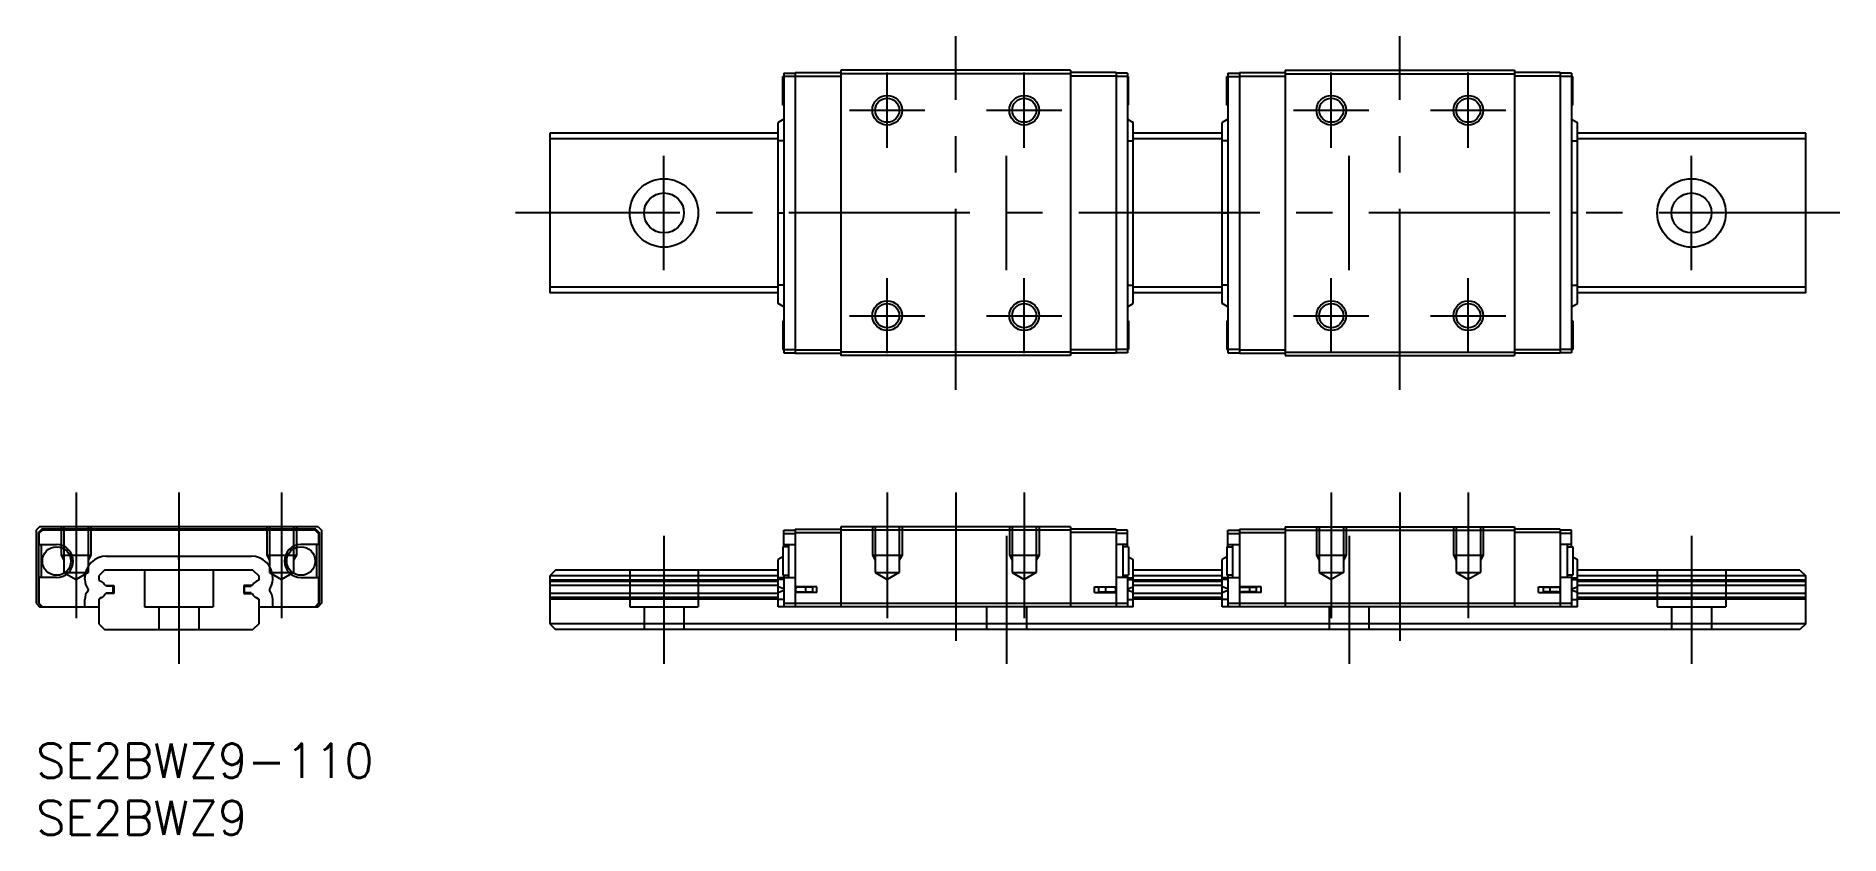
# Model space of a CAD drawing. Extents: x 0 to 158, y -8 to 62.
import ezdxf

# ---------------------------------------------------------------- set-up
doc = ezdxf.new("R2010")
doc.units = 0
doc.header["$LTSCALE"] = 0.5
doc.linetypes.add('CENTER', pattern=[50.8, 31.75, -6.35, 6.35, -6.35])
doc.linetypes.add('DASHED', pattern=[19.05, 12.7, -6.35])
for name, color, linetype in [('MSM_CENTER', 1, 'CENTER'), ('MSM_CONTINUOUS', 7, 'CONTINUOUS'), ('MSM_DASHED', 4, 'DASHED'), ('MSM_NARROW', 5, 'CONTINUOUS'), ('MSM_PART_NUMBER', 7, 'CONTINUOUS')]:
    doc.layers.add(name, color=color, linetype=linetype)
doc.styles.get("Standard").update_dxf_attribs({"font": 'txt.shx', "height": 3, "bigfont": 'bigfont.shx'})

# ---------------------------------------------------------------- blocks, each defined once
blk = doc.blocks.new('*U2')
at = {"layer": 'MSM_PART_NUMBER'}
blk.add_text('SE2BWZ9-110', height=3, dxfattribs=at).set_placement((0, -3))
blk = doc.blocks.new('*U3')
at = {"layer": 'MSM_PART_NUMBER'}
blk.add_text('SE2BWZ9', height=3, dxfattribs=at).set_placement((0, -8))

msp = doc.modelspace()

# ---------------------------------------------------------------- linework, layer by layer
at = {"layer": 'MSM_CENTER'}
for p, q in [((80.55, 31), (80.55, 62)), ((119.45, 31), (119.45, 62)), ((74.55, 52.2), (74.55, 58.8)), ((86.55, 52.2), (86.55, 58.8)), ((113.45, 52.2), (113.45, 58.8)), ((125.45, 52.2), (125.45, 58.8)), ((71.25, 55.5), (77.85, 55.5)), ((83.25, 55.5), (89.85, 55.5)), ((110.15, 55.5), (116.75, 55.5)), ((122.15, 55.5), (128.75, 55.5)), ((55, 41.5), (55, 51.5)), ((85, 41.5), (85, 51.5)), ((115, 41.5), (115, 51.5)), ((145, 41.5), (145, 51.5)), ((158, 46.5), (42, 46.5)), ((74.55, 34.2), (74.55, 40.8)), ((86.55, 34.2), (86.55, 40.8)), ((113.45, 34.2), (113.45, 40.8)), ((125.45, 34.2), (125.45, 40.8)), ((71.25, 37.5), (77.85, 37.5)), ((83.25, 37.5), (89.85, 37.5)), ((110.15, 37.5), (116.75, 37.5)), ((122.15, 37.5), (128.75, 37.5)), ((3.5, 22), (3.5, 11)), ((12.5, 22), (12.5, 7)), ((21.5, 22), (21.5, 11)), ((74.55, 22), (74.55, 11)), ((80.55, 22), (80.55, 9)), ((86.55, 22), (86.55, 11)), ((113.45, 22), (113.45, 11)), ((119.45, 22), (119.45, 9)), ((125.45, 22), (125.45, 11)), ((55, 18.2), (55, 7)), ((85, 18.2), (85, 7)), ((115, 18.2), (115, 7)), ((145, 18.2), (145, 7))]:
    msp.add_line(p, q, dxfattribs=at)
at = {"layer": 'MSM_CONTINUOUS'}
for p, q in [((65.5, 58.75), (65.5, 34.25)), ((65.5, 58.75), (66.5, 58.75)), ((66.5, 58.8), (70.5, 58.8)), ((66.5, 58.8), (66.5, 34.2)), ((66.5, 58.5), (70.5, 58.5)), ((70.5, 59), (70.5, 34)), ((90.6, 59), (70.5, 59)), ((90.6, 58.7), (70.5, 58.7)), ((90.6, 59), (90.6, 34)), ((94.6, 58.8), (90.6, 58.8)), ((94.6, 58.5), (90.6, 58.5)), ((94.6, 58.8), (94.6, 34.2)), ((95.6, 58.75), (94.6, 58.75)), ((95.6, 58.75), (95.6, 34.25)), ((104.4, 58.75), (104.4, 34.25)), ((104.4, 58.75), (105.4, 58.75)), ((105.4, 58.8), (105.4, 34.2)), ((105.4, 58.8), (109.4, 58.8)), ((105.4, 58.5), (109.4, 58.5)), ((109.4, 59), (129.5, 59)), ((109.4, 59), (109.4, 34)), ((109.4, 58.7), (129.5, 58.7)), ((129.5, 59), (129.5, 34)), ((133.5, 58.8), (129.5, 58.8)), ((133.5, 58.5), (129.5, 58.5)), ((133.5, 58.8), (133.5, 34.2)), ((134.5, 58.75), (133.5, 58.75)), ((134.5, 58.75), (134.5, 34.25)), ((66.5, 58.45), (65.4, 58.45)), ((65.4, 55.95), (65.4, 58.45)), ((95.7, 58.45), (94.6, 58.45)), ((95.7, 55.95), (95.7, 58.45)), ((104.3, 55.95), (104.3, 58.45)), ((104.3, 58.45), (105.4, 58.45)), ((134.6, 58.45), (133.5, 58.45)), ((134.6, 55.95), (134.6, 58.45)), ((65.4, 55.95), (65.5, 55.95)), ((95.6, 55.95), (95.7, 55.95)), ((104.4, 55.95), (104.3, 55.95)), ((134.6, 55.95), (134.5, 55.95)), ((65.5, 54.73), (65, 54.43)), ((65, 38.57), (65, 54.43)), ((95.6, 54.73), (96.1, 54.43)), ((96.1, 38.57), (96.1, 54.43)), ((104.4, 54.73), (103.9, 54.43)), ((103.9, 38.57), (103.9, 54.43)), ((134.5, 54.73), (135, 54.43)), ((135, 38.57), (135, 54.43)), ((65, 53.5), (45, 53.5)), ((45, 53.5), (45, 39.5)), ((65, 53), (45, 53)), ((65.5, 52.83), (65, 52.83)), ((95.6, 52.83), (96.1, 52.83)), ((103.9, 53.5), (96.1, 53.5)), ((103.9, 53), (96.1, 53)), ((104.4, 52.83), (103.9, 52.83)), ((134.5, 52.83), (135, 52.83)), ((155, 53.5), (135, 53.5)), ((155, 53), (135, 53)), ((155, 39.5), (155, 53.5)), ((65, 46.5), (65.5, 46.5)), ((96.1, 46.5), (95.6, 46.5)), ((103.9, 46.5), (104.4, 46.5)), ((135, 46.5), (134.5, 46.5)), ((65, 40), (45, 40)), ((65, 39.5), (45, 39.5)), ((65.5, 40.17), (65, 40.17)), ((95.6, 40.17), (96.1, 40.17)), ((103.9, 40), (96.1, 40)), ((103.9, 39.5), (96.1, 39.5)), ((104.4, 40.17), (103.9, 40.17)), ((134.5, 40.17), (135, 40.17)), ((155, 40), (135, 40)), ((155, 39.5), (135, 39.5)), ((65.5, 38.27), (65, 38.57)), ((95.6, 38.27), (96.1, 38.57)), ((104.4, 38.27), (103.9, 38.57)), ((134.5, 38.27), (135, 38.57)), ((65.4, 37.05), (65.4, 34.55)), ((65.5, 37.05), (65.4, 37.05)), ((95.7, 37.05), (95.6, 37.05)), ((95.7, 37.05), (95.7, 34.55)), ((104.3, 37.05), (104.3, 34.55)), ((104.3, 37.05), (104.4, 37.05)), ((134.5, 37.05), (134.6, 37.05)), ((134.6, 37.05), (134.6, 34.55)), ((65.4, 34.55), (66.5, 34.55)), ((65.5, 34.25), (66.5, 34.25)), ((66.5, 34.5), (70.5, 34.5)), ((66.5, 34.2), (70.5, 34.2)), ((90.6, 34.3), (70.5, 34.3)), ((90.6, 34), (70.5, 34)), ((94.6, 34.5), (90.6, 34.5)), ((94.6, 34.2), (90.6, 34.2)), ((95.7, 34.55), (94.6, 34.55)), ((95.6, 34.25), (94.6, 34.25)), ((105.4, 34.55), (104.3, 34.55)), ((104.4, 34.25), (105.4, 34.25)), ((105.4, 34.5), (109.4, 34.5)), ((105.4, 34.2), (109.4, 34.2)), ((109.4, 34.3), (129.5, 34.3)), ((109.4, 34), (129.5, 34)), ((133.5, 34.5), (129.5, 34.5)), ((133.5, 34.2), (129.5, 34.2)), ((134.6, 34.55), (133.5, 34.55)), ((134.5, 34.25), (133.5, 34.25)), ((0.3, 19), (0, 18.7)), ((24.7, 19), (0.3, 19)), ((24.7, 19), (25, 18.7)), ((90.6, 19), (70.5, 19)), ((70.5, 19), (70.5, 12)), ((90.6, 19), (90.6, 12)), ((109.4, 19), (129.5, 19)), ((109.4, 19), (109.4, 12)), ((129.5, 19), (129.5, 12)), ((0, 18.7), (0, 12.3)), ((0.5, 18.8), (0.2, 18.5)), ((0.2, 18.5), (0.2, 12.3)), ((0.55, 18.7), (0.25, 18.4)), ((0.25, 18.4), (0.25, 17.45)), ((0.25, 17.45), (1.8, 17.45)), ((0.45, 17.45), (0.45, 14.55)), ((24.5, 18.8), (0.5, 18.8)), ((24.45, 18.7), (0.55, 18.7)), ((24.75, 17.45), (23.2, 17.45)), ((24.45, 18.7), (24.75, 18.4)), ((24.5, 18.8), (24.8, 18.5)), ((24.55, 17.45), (24.55, 14.55)), ((24.75, 18.4), (24.75, 17.45)), ((24.8, 18.5), (24.8, 12.3)), ((25, 18.7), (25, 12.3)), ((65.5, 17.25), (65.5, 18.7)), ((65.5, 18.7), (66.5, 18.7)), ((65.5, 18.4), (66.5, 18.4)), ((65.5, 17.45), (66.5, 17.45)), ((65.9, 17.45), (65.9, 14.55)), ((66.5, 18.8), (70.5, 18.8)), ((66.5, 18.8), (66.5, 12)), ((66.5, 18.5), (70.5, 18.5)), ((90.6, 18.7), (70.5, 18.7)), ((94.6, 18.8), (90.6, 18.8)), ((94.6, 18.5), (90.6, 18.5)), ((94.6, 18.8), (94.6, 12)), ((95.6, 18.7), (94.6, 18.7)), ((95.6, 18.4), (94.6, 18.4)), ((95.6, 17.45), (94.6, 17.45)), ((95.2, 17.45), (95.2, 14.55)), ((95.6, 17.25), (95.6, 18.7)), ((104.4, 17.25), (104.4, 18.7)), ((104.4, 18.7), (105.4, 18.7)), ((104.4, 18.4), (105.4, 18.4)), ((104.4, 17.45), (105.4, 17.45)), ((104.8, 17.45), (104.8, 14.55)), ((105.4, 18.8), (105.4, 12)), ((105.4, 18.8), (109.4, 18.8)), ((105.4, 18.5), (109.4, 18.5)), ((109.4, 18.7), (129.5, 18.7)), ((133.5, 18.8), (129.5, 18.8)), ((133.5, 18.5), (129.5, 18.5)), ((133.5, 18.8), (133.5, 12)), ((134.5, 18.7), (133.5, 18.7)), ((134.5, 18.4), (133.5, 18.4)), ((134.5, 17.45), (133.5, 17.45)), ((134.1, 17.45), (134.1, 14.55)), ((134.5, 17.25), (134.5, 18.7)), ((6.17, 16.43), (18.83, 16.43)), ((12.5, 16.13), (12.5, 16.43)), ((65.4, 16.37), (65, 16.13)), ((65, 12), (65, 16.13)), ((65.9, 17.25), (65.4, 17.25)), ((65.4, 17.25), (65.4, 14.75)), ((95.7, 17.25), (95.2, 17.25)), ((95.7, 17.25), (95.7, 14.75)), ((95.7, 16.37), (96.1, 16.13)), ((96.1, 12), (96.1, 16.13)), ((104.3, 16.37), (103.9, 16.13)), ((103.9, 12), (103.9, 16.13)), ((104.3, 17.25), (104.8, 17.25)), ((104.3, 17.25), (104.3, 14.75)), ((134.1, 17.25), (134.6, 17.25)), ((134.6, 17.25), (134.6, 14.75)), ((134.6, 16.37), (135, 16.13)), ((135, 12), (135, 16.13)), ((1.8, 14.55), (0.25, 14.55)), ((0.25, 14.55), (0.25, 12.3)), ((4.27, 14.374266), (4.27, 14.53)), ((6, 15.2), (5.5, 14.7)), ((5.5, 14.7), (5.5, 14.333851)), ((5.5, 14.333851), (5.7305, 14.200772)), ((19, 15.2), (6, 15.2)), ((19, 15.2), (19.5, 14.7)), ((19.5, 14.333851), (19.2695, 14.200772)), ((19.5, 14.7), (19.5, 14.333851)), ((20.73, 14.374266), (20.73, 14.53)), ((23.2, 14.55), (24.75, 14.55)), ((24.75, 14.55), (24.75, 12.3)), ((45.5, 15.2), (45, 14.7)), ((65, 14.7), (45, 14.7)), ((45, 14.7), (45, 10.5)), ((65, 14.333851), (45, 14.333851)), ((65, 15.2), (45.5, 15.2)), ((65.5, 14.53), (65, 14.53)), ((65.5, 14.374266), (65, 14.374266)), ((65.4, 14.75), (65.9, 14.75)), ((65.5, 14.75), (65.5, 12)), ((65.5, 14.55), (66.5, 14.55)), ((95.6, 14.55), (94.6, 14.55)), ((95.2, 14.75), (95.7, 14.75)), ((95.6, 14.75), (95.6, 12)), ((95.6, 14.53), (96.1, 14.53)), ((95.6, 14.374266), (96.1, 14.374266)), ((103.9, 15.2), (96.1, 15.2)), ((103.9, 14.7), (96.1, 14.7)), ((103.9, 14.333851), (96.1, 14.333851)), ((104.4, 14.53), (103.9, 14.53)), ((104.4, 14.374266), (103.9, 14.374266)), ((104.8, 14.75), (104.3, 14.75)), ((104.4, 14.75), (104.4, 12)), ((104.4, 14.55), (105.4, 14.55)), ((134.5, 14.55), (133.5, 14.55)), ((134.6, 14.75), (134.1, 14.75)), ((134.5, 14.75), (134.5, 12)), ((134.5, 14.53), (135, 14.53)), ((134.5, 14.374266), (135, 14.374266)), ((154.5, 15.2), (135, 15.2)), ((155, 14.7), (135, 14.7)), ((155, 14.333851), (135, 14.333851)), ((154.5, 15.2), (155, 14.7)), ((155, 10.5), (155, 14.7)), ((0.2, 13.75), (0.25, 13.75)), ((0.2, 13.25), (0.25, 13.25)), ((4.554642, 13.562448), (4.554642, 13.437552)), ((5.7305, 12.799228), (5.5, 12.666149)), ((5.5, 12.666149), (5.5, 10.5)), ((6.067581, 13.85), (6.8, 13.85)), ((6.8, 13.15), (6.067581, 13.15)), ((6.75, 13.8), (6.167971, 13.800003)), ((6.167971, 13.199997), (6.75, 13.2)), ((6.75, 13.2), (6.75, 13.8)), ((6.8, 13.85), (6.8, 13.15)), ((18.2, 13.85), (18.2, 13.15)), ((18.932419, 13.85), (18.2, 13.85)), ((18.2, 13.15), (18.932419, 13.15)), ((18.25, 13.8), (18.832029, 13.800003)), ((18.25, 13.2), (18.25, 13.8)), ((18.832029, 13.199997), (18.25, 13.2)), ((19.2695, 12.799228), (19.5, 12.666149)), ((19.5, 12.666149), (19.5, 10.5)), ((20.445358, 13.562448), (20.445358, 13.437552)), ((24.8, 13.75), (24.75, 13.75)), ((24.8, 13.25), (24.75, 13.25)), ((65, 14.200772), (45, 14.200772)), ((65, 13.85), (45, 13.85)), ((65, 13.15), (45, 13.15)), ((65, 12.799228), (45, 12.799228)), ((65, 12.666149), (45, 12.666149)), ((65.5, 13.562448), (65, 13.74979)), ((65, 13.25021), (65.5, 13.437552)), ((68.4, 13.75), (66.5, 13.75)), ((68.4, 13.25), (66.5, 13.25)), ((68, 13.7), (66.7, 13.7)), ((66.7, 13.3), (68, 13.3)), ((67, 13.7), (67, 13.75)), ((67, 13.25), (67, 13.3)), ((67.32899, 13.7), (67.32899, 13.75)), ((67.32899, 13.25), (67.32899, 13.3)), ((67.4, 13.7), (67.4, 13.3)), ((68, 13.7), (68, 13.3)), ((68.4, 13.25), (68.4, 13.75)), ((92.7, 13.25), (92.7, 13.75)), ((92.7, 13.75), (94.6, 13.75)), ((92.7, 13.25), (94.6, 13.25)), ((94.4, 13.7), (93.1, 13.7)), ((93.1, 13.3), (93.1, 13.7)), ((93.1, 13.3), (94.4, 13.3)), ((93.7, 13.3), (93.7, 13.7)), ((93.77101, 13.7), (93.77101, 13.75)), ((93.77101, 13.25), (93.77101, 13.3)), ((94.1, 13.7), (94.1, 13.75)), ((94.1, 13.25), (94.1, 13.3)), ((95.6, 13.562448), (96.1, 13.74979)), ((96.1, 13.25021), (95.6, 13.437552)), ((103.9, 14.200772), (96.1, 14.200772)), ((103.9, 13.85), (96.1, 13.85)), ((103.9, 13.15), (96.1, 13.15)), ((103.9, 12.799228), (96.1, 12.799228)), ((103.9, 12.666149), (96.1, 12.666149)), ((104.4, 13.562448), (103.9, 13.74979)), ((103.9, 13.25021), (104.4, 13.437552)), ((107.3, 13.75), (105.4, 13.75)), ((107.3, 13.25), (105.4, 13.25)), ((105.6, 13.7), (106.9, 13.7)), ((106.9, 13.3), (105.6, 13.3)), ((105.9, 13.7), (105.9, 13.75)), ((105.9, 13.25), (105.9, 13.3)), ((106.22899, 13.7), (106.22899, 13.75)), ((106.22899, 13.25), (106.22899, 13.3)), ((106.3, 13.3), (106.3, 13.7)), ((106.9, 13.3), (106.9, 13.7)), ((107.3, 13.25), (107.3, 13.75)), ((131.6, 13.75), (133.5, 13.75)), ((131.6, 13.25), (131.6, 13.75)), ((131.6, 13.25), (133.5, 13.25)), ((132, 13.7), (132, 13.3)), ((132, 13.7), (133.3, 13.7)), ((133.3, 13.3), (132, 13.3)), ((132.6, 13.7), (132.6, 13.3)), ((132.67101, 13.7), (132.67101, 13.75)), ((132.67101, 13.25), (132.67101, 13.3)), ((133, 13.7), (133, 13.75)), ((133, 13.25), (133, 13.3)), ((134.5, 13.562448), (135, 13.74979)), ((135, 13.25021), (134.5, 13.437552)), ((155, 14.200772), (135, 14.200772)), ((155, 13.85), (135, 13.85)), ((155, 13.15), (135, 13.15)), ((155, 12.799228), (135, 12.799228)), ((155, 12.666149), (135, 12.666149)), ((0, 12.3), (0.3, 12)), ((0.2, 12.3), (0.5, 12)), ((0.25, 12.3), (0.55, 12)), ((0.3, 12), (5.5, 12)), ((4.27, 12), (4.27, 12.625734)), ((19.5, 12), (24.7, 12)), ((20.73, 12), (20.73, 12.625734)), ((24.75, 12.3), (24.45, 12)), ((24.8, 12.3), (24.5, 12)), ((25, 12.3), (24.7, 12)), ((65.5, 12.625734), (65, 12.625734)), ((96.1, 12), (65, 12)), ((65.5, 12.3), (95.6, 12.3)), ((95.6, 12.625734), (96.1, 12.625734)), ((104.4, 12.625734), (103.9, 12.625734)), ((135, 12), (103.9, 12)), ((104.4, 12.3), (134.5, 12.3)), ((134.5, 12.625734), (135, 12.625734)), ((5.5, 10.5), (6, 10)), ((6, 10), (19, 10)), ((19.5, 10.5), (19, 10)), ((155, 10.5), (45, 10.5)), ((45, 10.5), (45.5, 10)), ((154.5, 10), (45.5, 10)), ((155, 10.5), (154.5, 10))]:
    msp.add_line(p, q, dxfattribs=at)
for centre, radius in [((74.55, 55.5), 1.0565), ((86.55, 55.5), 1.0565), ((113.45, 55.5), 1.0565), ((125.45, 55.5), 1.0565), ((55, 46.5), 3), ((145, 46.5), 3), ((55, 46.5), 1.75), ((145, 46.5), 1.75), ((74.55, 37.5), 1.0565), ((86.55, 37.5), 1.0565), ((113.45, 37.5), 1.0565), ((125.45, 37.5), 1.0565), ((1.8, 16), 1.25), ((23.2, 16), 1.25)]:
    msp.add_circle(centre, radius, dxfattribs=at)
for centre, radius, start, end in [((1.8, 16), 1.45, 270, 90), ((23.2, 16), 1.45, 90, 270), ((6.170028, 14.529972), 1.900028, 90.000832, 179.999168), ((18.829972, 14.529972), 1.900028, 0.000832, 89.999168), ((5.56985, 14.374213), 1.29985, 179.997683, 218.646033), ((19.43015, 14.374213), 1.29985, 321.353967, 0.002317), ((5.56985, 12.625787), 1.29985, 141.353967, 180.002317), ((5.293, 13.443), 0.875, 27.719468, 60), ((5.293, 13.557), 0.875, 300, 332.280532), ((5.293, 13.443), 0.945, 22.196276, 25.51122), ((5.293, 13.557), 0.945, 334.48878, 337.803724), ((19.707, 13.443), 0.945, 154.48878, 157.803724), ((19.707, 13.557), 0.945, 202.196276, 205.51122), ((19.707, 13.443), 0.875, 120, 152.280532), ((19.707, 13.557), 0.875, 207.719468, 240), ((19.43015, 12.625787), 1.29985, 359.997683, 38.646033), ((66.7, 13.5), 0.2, 90, 270), ((94.4, 13.5), 0.2, 270, 90), ((105.6, 13.5), 0.2, 90, 270), ((133.3, 13.5), 0.2, 270, 90)]:
    msp.add_arc(centre, radius, start, end, dxfattribs=at)
at = {"layer": 'MSM_DASHED'}
for p, q in [((2.2, 19), (2.2, 16.5)), ((2.4435, 19), (2.4435, 15)), ((4.5565, 19), (4.5565, 15)), ((4.8, 19), (4.8, 16.5)), ((20.2, 19), (20.2, 16.5)), ((20.4435, 19), (20.4435, 15)), ((22.5565, 19), (22.5565, 15)), ((22.8, 19), (22.8, 16.5)), ((73.25, 19), (73.25, 16.5)), ((73.4935, 19), (73.4935, 15)), ((75.6065, 19), (75.6065, 15)), ((75.85, 19), (75.85, 16.5)), ((85.25, 19), (85.25, 16.5)), ((85.4935, 19), (85.4935, 15)), ((87.6065, 19), (87.6065, 15)), ((87.85, 19), (87.85, 16.5)), ((112.15, 19), (112.15, 16.5)), ((112.3935, 19), (112.3935, 15)), ((114.5065, 19), (114.5065, 15)), ((114.75, 19), (114.75, 16.5)), ((124.15, 19), (124.15, 16.5)), ((124.3935, 19), (124.3935, 15)), ((126.5065, 19), (126.5065, 15)), ((126.75, 19), (126.75, 16.5)), ((2.2, 16.5), (4.8, 16.5)), ((2.2, 16.5), (2.4435, 16.078246)), ((4.8, 16.5), (4.5565, 16.078246)), ((20.2, 16.5), (22.8, 16.5)), ((20.2, 16.5), (20.4435, 16.078246)), ((22.8, 16.5), (22.5565, 16.078246)), ((73.25, 16.5), (75.85, 16.5)), ((73.25, 16.5), (73.4935, 16.078246)), ((75.85, 16.5), (75.6065, 16.078246)), ((85.25, 16.5), (87.85, 16.5)), ((85.25, 16.5), (85.4935, 16.078246)), ((87.85, 16.5), (87.6065, 16.078246)), ((112.15, 16.5), (114.75, 16.5)), ((112.15, 16.5), (112.3935, 16.078246)), ((114.75, 16.5), (114.5065, 16.078246)), ((124.15, 16.5), (126.75, 16.5)), ((124.15, 16.5), (124.3935, 16.078246)), ((126.75, 16.5), (126.5065, 16.078246)), ((2.4435, 15), (4.5565, 15)), ((2.4435, 15), (3.5, 14.390029)), ((4.5565, 15), (3.5, 14.390029)), ((9.5, 15.2), (9.5, 12)), ((15.5, 15.2), (15.5, 12)), ((20.4435, 15), (22.5565, 15)), ((20.4435, 15), (21.5, 14.390029)), ((22.5565, 15), (21.5, 14.390029)), ((52, 15.2), (52, 12)), ((58, 15.2), (58, 12)), ((73.4935, 15), (75.6065, 15)), ((73.4935, 15), (74.55, 14.390029)), ((75.6065, 15), (74.55, 14.390029)), ((85.4935, 15), (87.6065, 15)), ((85.4935, 15), (86.55, 14.390029)), ((87.6065, 15), (86.55, 14.390029)), ((112.3935, 15), (114.5065, 15)), ((112.3935, 15), (113.45, 14.390029)), ((114.5065, 15), (113.45, 14.390029)), ((124.3935, 15), (126.5065, 15)), ((124.3935, 15), (125.45, 14.390029)), ((126.5065, 15), (125.45, 14.390029)), ((142, 15.2), (142, 12)), ((148, 15.2), (148, 12)), ((9.5, 12), (15.5, 12)), ((10.75, 12), (10.75, 10)), ((14.25, 12), (14.25, 10)), ((52, 12), (58, 12)), ((53.25, 12), (53.25, 10)), ((56.75, 12), (56.75, 10)), ((83.25, 12), (83.25, 10)), ((86.75, 12), (86.75, 10)), ((113.25, 12), (113.25, 10)), ((116.75, 12), (116.75, 10)), ((142, 12), (148, 12)), ((143.25, 12), (143.25, 10)), ((146.75, 12), (146.75, 10))]:
    msp.add_line(p, q, dxfattribs=at)
at = {"layer": 'MSM_NARROW'}
for centre in [(74.55, 55.5), (86.55, 55.5), (113.45, 55.5), (125.45, 55.5), (74.55, 37.5), (86.55, 37.5), (113.45, 37.5), (125.45, 37.5)]:
    msp.add_circle(centre, 1.3, dxfattribs=at)

# ---------------------------------------------------------------- block references
at = {"layer": 'MSM_CONTINUOUS'}
for name in ['*U2', '*U3']:
    msp.add_blockref(name, (0, 0), dxfattribs=at)

doc.saveas('drawing.dxf')
